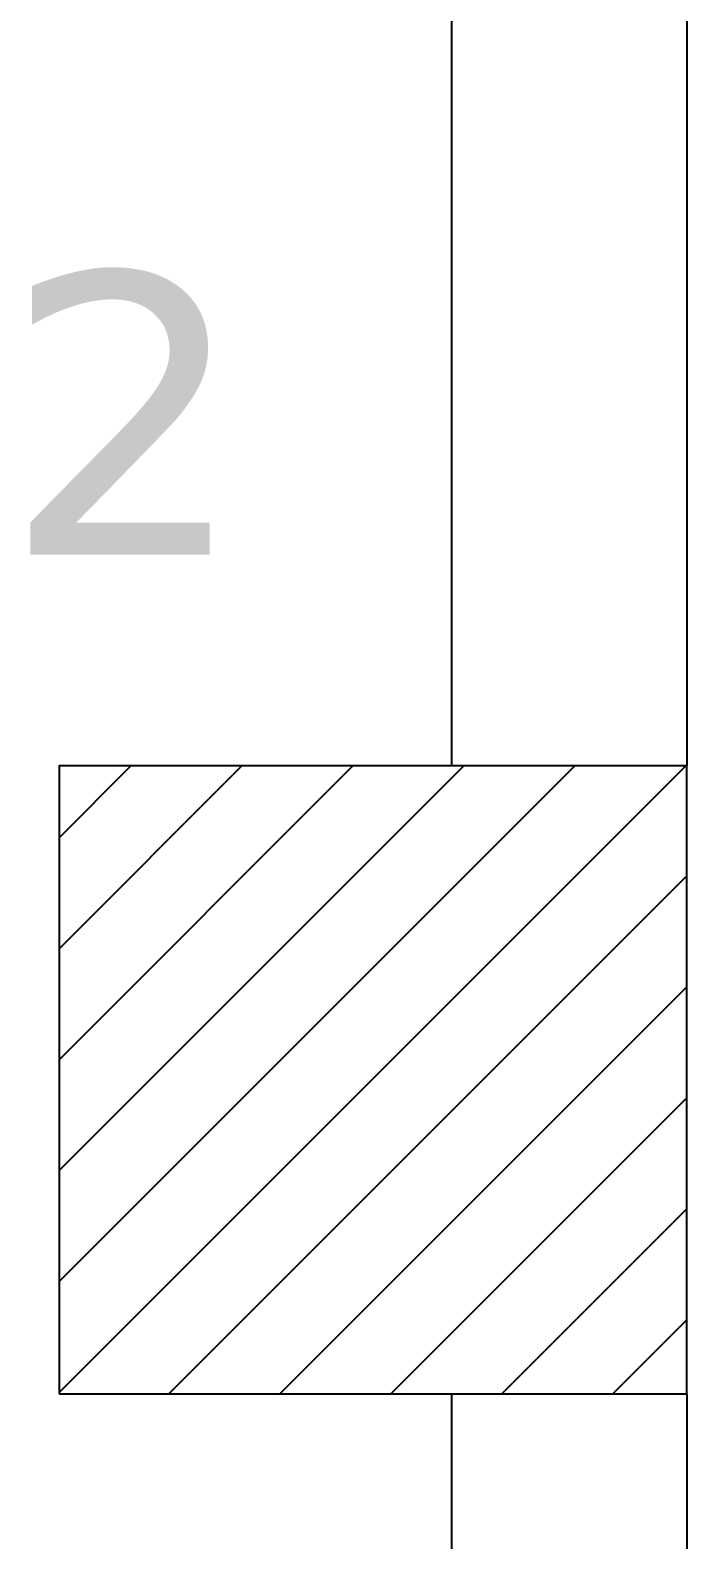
# Model space of a CAD drawing. Extents: x -9 to 600, y -23 to 65.
# Drawn here: x 272.545 to 272.963, y 32.855 to 33.817 of the extents above; entities that cross this region are included whole.
import ezdxf

# ---------------------------------------------------------------- set-up
doc = ezdxf.new("R2010")
doc.units = 0
doc.header["$LTSCALE"] = 0.8
doc.header["$MEASUREMENT"] = 0
doc.layers.get('0').update_dxf_attribs({"color": 3, "linetype": 'CONTINUOUS'})
doc.layers.add('Desenho base', color=7, linetype='CONTINUOUS')
doc.layers.add('DLX_LUMKEY_IDX', color=7, linetype='CONTINUOUS', true_color=0x969696)
doc.styles.add('TableTextStyle', font='')
doc.styles.get('TableTextStyle').set_extended_font_data('VERDANA.TTF')

# ---------------------------------------------------------------- blocks, each defined once
blk = doc.blocks.new('*X15')
at = {"color": 0}
for p, q in [((15.8, 29.80071), (16.19929, 30.2)), ((15.8, 29.87142), (16.12858, 30.2)), ((15.8, 29.94214), (16.05786, 30.2)), ((15.8, 30.01285), (15.98715, 30.2)), ((15.8, 30.08356), (15.91644, 30.2)), ((15.8, 30.15427), (15.84573, 30.2)), ((15.87, 29.8), (16.2, 30.13)), ((15.94071, 29.8), (16.2, 30.05929)), ((16.01142, 29.8), (16.2, 29.98858)), ((16.08213, 29.8), (16.2, 29.91787)), ((16.15284, 29.8), (16.2, 29.84716))]:
    blk.add_line(p, q, dxfattribs=at)

msp = doc.modelspace()

# ---------------------------------------------------------------- linework, layer by layer
at = {"layer": 'Desenho base'}
for p, q in [((272.81347, 37.94801), (272.81347, 33.34801)), ((272.96347, 37.94801), (272.96347, 33.34801)), ((272.96347, 33.34801), (272.56347, 33.34801)), ((272.56347, 33.34801), (272.56347, 32.94801)), ((272.96347, 32.94801), (272.96347, 33.34801)), ((272.56347, 32.94801), (272.96347, 32.94801)), ((272.81347, 32.94801), (272.81347, 28.34801)), ((272.96347, 32.94801), (272.96347, 28.34801))]:
    msp.add_line(p, q, dxfattribs=at)
msp.add_lwpolyline([(272.56347, 32.94801), (272.96347, 32.94801), (272.96347, 33.34801), (272.56347, 33.34801)], close=True, dxfattribs=at)

# ---------------------------------------------------------------- block references
msp.add_blockref('*X15', (256.76347, 3.14801), dxfattribs=at)

# ---------------------------------------------------------------- texts
at = {"layer": 'DLX_LUMKEY_IDX', "style": 'TableTextStyle'}
msp.add_text('2', height=0.18, dxfattribs=at).set_placement((272.52697, 33.48258, 2.8))

doc.saveas('drawing.dxf')
